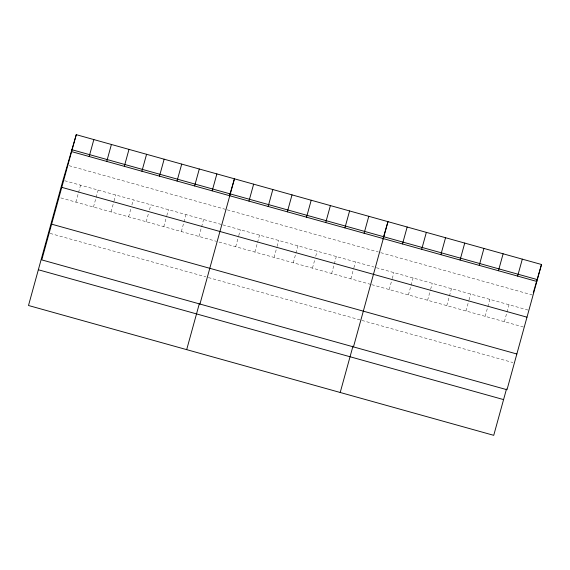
<?xml version="1.0" encoding="UTF-8"?>
<svg xmlns="http://www.w3.org/2000/svg" width="570" height="570" viewBox="0 0 570 570"><rect width="100%" height="100%" fill="white"/><g stroke="black" fill="none" stroke-linecap="round" stroke-linejoin="round"><path stroke-width="0.43" stroke-dasharray="2.85 2.14" d="M75.903 202.115L80.57 185.172M93.48 207.017L98.147 190.074M111.05 211.926L113.85 201.759M114.086 200.911L115.717 194.983M128.628 216.828L130.965 208.356M131.898 204.972L133.294 199.885M146.205 221.737L148.535 213.266M149.468 209.874L150.872 204.794M163.782 226.639L166.583 216.472M166.811 215.624L168.449 209.696M181.353 231.548L186.019 214.598M198.93 236.45L203.597 219.507M235.695 246.71L238.495 236.543M238.73 235.695L240.362 229.767M254.89 252.068L259.557 235.125M274.077 257.419L276.877 247.259M277.113 246.411L278.744 240.476M293.272 262.777L297.939 245.834M312.46 268.135L314.797 259.663M315.73 256.272L317.127 251.192M331.655 273.493L336.321 256.543M350.842 278.844L353.642 268.677M353.877 267.829L355.509 261.901M389.224 289.56L392.025 279.393M392.26 278.545L393.891 272.61M408.412 294.911L413.086 277.968M427.607 300.269L430.407 290.102M430.642 289.254L432.274 283.326M446.795 305.627L451.461 288.677M465.989 310.978L468.789 300.81M469.024 299.97L470.656 294.035M485.177 316.336L489.844 299.392M504.372 321.694L509.039 304.751M69.048 165.685L225.556 209.361M227.223 209.831L378.245 251.976M380.753 252.674L532.608 295.053M64.666 180.733L221.174 224.409M222.841 224.879L373.87 267.024M376.371 267.722L528.226 310.101M60.84 197.911L216.507 241.352M219.008 242.051L370.037 284.202M371.704 284.665L523.559 327.045M50.16 233.415L205.827 276.856M208.335 277.554L360.19 319.934M361.857 320.404L512.886 362.548"/><path stroke-width="0.85" d="M76.266 134.67L41.774 259.899L507.008 389.738L541.5 264.501L76.266 134.67L62.992 180.263L28.5 305.499L493.734 435.33L506.509 388.961M89.177 156.515L93.843 139.572M106.747 161.424L111.414 144.474M124.324 166.326L128.991 149.383M141.901 171.235L146.568 154.285M159.479 176.137L164.146 159.194M177.049 181.039L181.716 164.096M194.627 185.948L199.293 169.005M212.204 190.85L216.871 173.907M186.682 349.638L199.45 303.269M199.949 304.045L234.448 178.809L229.389 196.187M248.969 201.11L253.636 184.167M268.156 206.468L272.831 189.525M287.351 211.826L292.018 194.876M306.539 217.177L311.206 200.234M325.734 222.535L330.401 205.592M344.921 227.893L349.588 210.95M364.116 233.244L368.783 216.301M340.204 392.488L352.98 346.118M353.478 346.888L387.971 221.659L382.919 239.03M402.498 243.96L407.165 227.017M421.686 249.311L426.353 232.368M440.881 254.669L445.548 237.726M460.068 260.027L464.735 243.084M479.263 265.385L483.93 248.435M498.451 270.736L503.118 253.792M517.638 276.094L522.312 259.151M533.285 292.731L534.639 288.078M534.867 287.301L541.5 264.501M71.884 149.718L537.118 279.549M71.599 151.613L536.833 281.452M61.752 187.345L526.986 317.184M51.614 224.16L516.847 353.998M38.34 269.76L503.581 399.599"/></g></svg>
